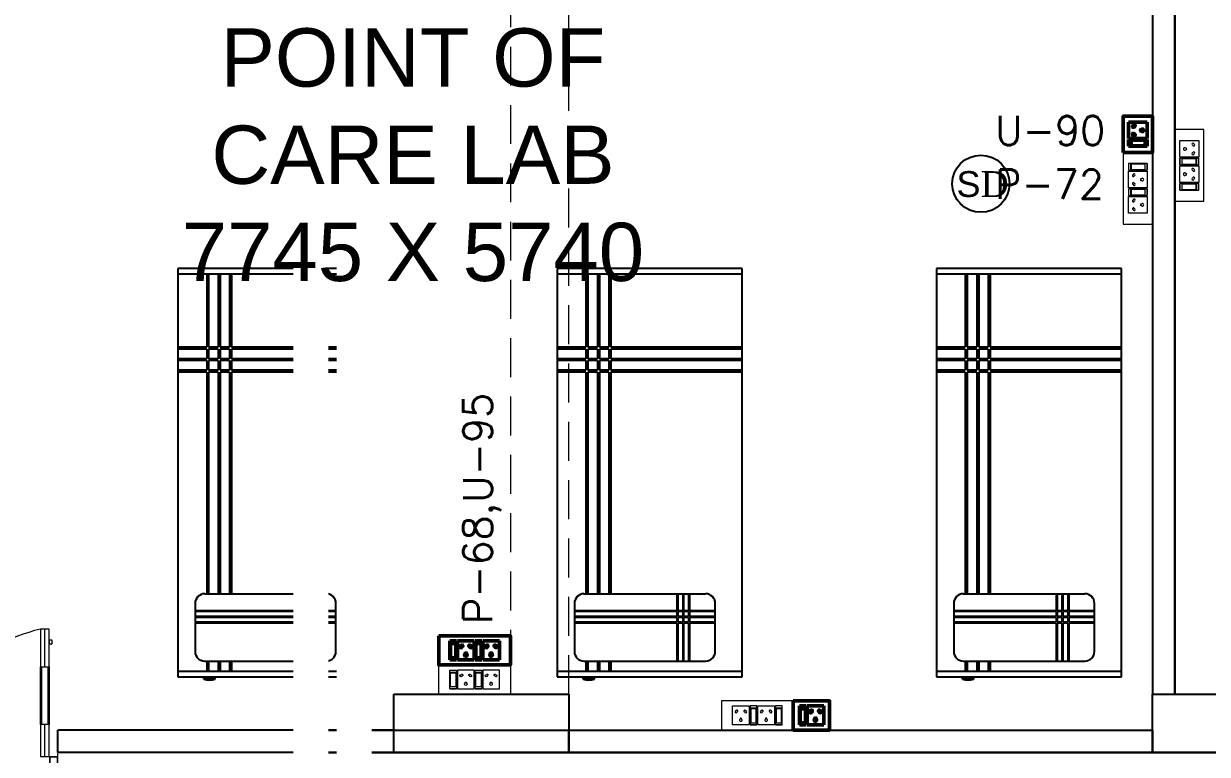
# Model space of a CAD drawing. Extents: x 11369658 to 11598203, y -3946797 to -3787209.
# Drawn here: x 11413330 to 11419415, y -3867782 to -3864023 of the extents above; entities that cross this region are included whole.
import ezdxf

# ---------------------------------------------------------------- set-up
doc = ezdxf.new("R2010")
doc.units = 0
doc.header["$MEASUREMENT"] = 0
doc.header["$PDMODE"] = 35
doc.linetypes.add('CENTER', pattern=[0])
doc.linetypes.add('HIDDEN', pattern=[0.375, 0.25, -0.125])
doc.layers.get('0').update_dxf_attribs({"linetype": 'CONTINUOUS'})
doc.layers.get('Defpoints').update_dxf_attribs({"color": 251, "linetype": 'CONTINUOUS'})
for name, color, linetype in [('BEAM', 251, 'CONTINUOUS'), ('ELE-1NO 6-16A UPS SCOCKET', 223, 'CONTINUOUS'), ('ELE-LIGHTING TEXT', 7, 'CONTINUOUS')]:
    doc.layers.add(name, color=color, linetype=linetype)
for name, color, linetype, lineweight in [('Dim( Actpl )', 7, 'CONTINUOUS', 5), ('Double Leaf Door', 4, 'CONTINUOUS', 18), ('ELE-2NOS OF 6-16 RAW POWER SOCKET', 1, 'CONTINUOUS', 20), ('ELE-POWER SOCKET TEXT', 7, 'CONTINUOUS', 5), ('ELE. 2N0S OF 6-16 UPS SOCKETS', 191, 'CONTINUOUS', 15), ('FA-BELOW SMOKE DERECTOR', 1, 'CONTINUOUS', 25)]:
    doc.layers.add(name, color=color, linetype=linetype, lineweight=lineweight)
doc.styles.add('PDF Times New Roman', font='times.ttf')
doc.styles.get("Standard").update_dxf_attribs({"font": 'arial.ttf'})
doc.styles.add('sudheer', font='romanc.shx')
doc.dimstyles.new('AEPL1', dxfattribs={"dimtxt": 45, "dimasz": 25, "dimexe": 1.25, "dimexo": 5, "dimtad": 0, "dimdec": 0, "dimtxsty": 'sudheer', "dimcen": 2.5, "dimclrd": 250, "dimclre": 250, "dimclrt": 7, "dimadec": 0, "dimazin": 0, "dimtfac": 1, "dimtdec": 0, "dimtmove": 0, "dimatfit": 3, "dimfxl": 1, "dimlwd": 0, "dimlwe": 0, "dimarcsym": 0})

# ---------------------------------------------------------------- blocks, each defined once
blk = doc.blocks.new('*D41')
at = {"layer": 'Defpoints', "color": 0, "ltscale": 500, "transparency": 16777216}
for p in [(11412004.4, -3867756.7), (11413504.4, -3867771.4), (11413504.4, -3868199.6)]:
    blk.add_point(p, dxfattribs=at)
at = {"layer": 'Dim( Actpl )', "color": 250, "lineweight": 0, "ltscale": 500, "transparency": 16777216}
for p, q in [((11412004.4, -3867761.7), (11412004.4, -3868200.9)), ((11413504.4, -3867776.4), (11413504.4, -3868200.9)), ((11412029.4, -3868199.6), (11412678.8, -3868199.6)), ((11413479.4, -3868199.6), (11412830, -3868199.6))]:
    blk.add_line(p, q, dxfattribs=at)
at = {"layer": 'Dim( Actpl )', "color": 250, "ltscale": 500, "transparency": 16777216}
for points in [[(11412029.4, -3868195.5), (11412029.4, -3868203.8), (11412004.4, -3868199.6)], [(11413479.4, -3868203.8), (11413479.4, -3868195.5), (11413504.4, -3868199.6)]]:
    blk.add_solid(points, dxfattribs=at)
at = {"layer": 'Dim( Actpl )', "color": 7, "ltscale": 500, "transparency": 16777216, "insert": (11412754.4, -3868199.6), "char_height": 45, "attachment_point": 5, "style": 'sudheer'}
blk.add_mtext('1500', dxfattribs=at)
blk = doc.blocks.new('1500x2100x50 DD')
at = {"layer": 'Double Leaf Door'}
for points in [[(44.2, 213.9), (49.1, 213.9), (49.1, 510.4), (44.2, 510.4)], [(87.8, 510.4), (82.8, 510.4), (82.8, 213.9), (87.8, 213.9)], [(1412.2, 510.4), (1417.2, 510.4), (1417.2, 213.9), (1412.2, 213.9)], [(1455.8, 213.9), (1450.9, 213.9), (1450.9, 510.4), (1455.8, 510.4)]]:
    blk.add_hatch(color=6, dxfattribs=at).paths.add_polyline_path(points)
at = {"layer": 'Double Leaf Door', "color": 8}
for p, q in [((44.2, 50), (44.2, 704.2)), ((44.2, 704.2), (87.8, 704.2)), ((66, 510.4), (66, 704.2)), ((87.8, 704.2), (87.8, 50)), ((1455.8, 704.2), (1412.2, 704.2)), ((1412.2, 704.2), (1412.2, 50)), ((1434, 510.4), (1434, 704.2)), ((1455.8, 50), (1455.8, 704.2)), ((29.8, 646.7), (29.8, 628.8)), ((44.2, 648.7), (31.7, 648.7)), ((31.7, 626.8), (44.2, 626.8)), ((44.2, 648.7), (44.2, 626.8)), ((1455.8, 648.7), (1468.3, 648.7)), ((1455.8, 648.7), (1455.8, 626.8)), ((1468.3, 626.8), (1455.8, 626.8)), ((1470.2, 646.7), (1470.2, 628.8)), ((66, 50), (66, 213.9)), ((1434, 50), (1434, 213.9)), ((0, 50), (0, 0)), ((40.2, 50), (0, 50)), ((0, 0), (40.2, 0)), ((2, 48), (2, 2)), ((38.2, 48), (2, 48)), ((2, 2), (40.2, 2)), ((38.2, 3), (38.2, 48)), ((50.1, 3), (38.2, 3)), ((40.2, 5), (40.2, 50)), ((52.1, 5), (40.2, 5)), ((40.2, 2), (50.1, 2)), ((40.2, 0), (52.1, 0)), ((87.8, 50), (44.2, 50)), ((50.1, 2), (50.1, 3)), ((52.1, 0), (52.1, 5)), ((1412.2, 50), (1455.8, 50)), ((1447.9, 0), (1447.9, 5)), ((1447.9, 5), (1459.8, 5)), ((1459.8, 0), (1447.9, 0)), ((1449.9, 2), (1449.9, 3)), ((1449.9, 3), (1461.8, 3)), ((1459.8, 2), (1449.9, 2)), ((1459.8, 5), (1459.8, 50)), ((1459.8, 50), (1500, 50)), ((1498, 2), (1459.8, 2)), ((1500, 0), (1459.8, 0)), ((1461.8, 3), (1461.8, 48)), ((1461.8, 48), (1498, 48)), ((1498, 48), (1498, 2)), ((1500, 50), (1500, 0))]:
    blk.add_line(p, q, dxfattribs=at)
at = {"layer": 'Double Leaf Door', "color": 6}
for p, q in [((87.8, 510.4), (44.2, 510.4)), ((44.2, 510.4), (44.2, 213.9)), ((49.1, 213.9), (49.1, 510.4)), ((82.8, 213.9), (82.8, 510.4)), ((87.8, 213.9), (87.8, 510.4)), ((1412.2, 213.9), (1412.2, 510.4)), ((1412.2, 510.4), (1455.8, 510.4)), ((1417.2, 213.9), (1417.2, 510.4)), ((1450.9, 213.9), (1450.9, 510.4)), ((1455.8, 510.4), (1455.8, 213.9)), ((44.2, 213.9), (87.8, 213.9)), ((1455.8, 213.9), (1412.2, 213.9))]:
    blk.add_line(p, q, dxfattribs=at)
at = {"layer": 'Double Leaf Door', "color": 6, "ltscale": 100}
for p, q in [((82.8, 510.4), (82.8, 213.9)), ((1417.2, 510.4), (1417.2, 213.9))]:
    blk.add_line(p, q, dxfattribs=at)
at = {"layer": 'Double Leaf Door', "color": 6}
for points in [[(44.2, 510.4), (44.2, 213.9), (49.1, 213.9), (49.1, 510.4), (44.2, 510.4)], [(87.8, 510.4), (87.8, 213.9), (82.8, 213.9), (82.8, 510.4), (87.8, 510.4)], [(1412.2, 510.4), (1412.2, 213.9), (1417.2, 213.9), (1417.2, 510.4), (1412.2, 510.4)], [(1455.8, 510.4), (1455.8, 213.9), (1450.9, 213.9), (1450.9, 510.4), (1455.8, 510.4)]]:
    blk.add_lwpolyline(points, dxfattribs=at)
at = {"layer": 'Double Leaf Door', "ltscale": 5000}
for points in [[(44.2, 510.4), (44.2, 213.9), (49.1, 213.9), (49.1, 510.4), (44.2, 510.4)], [(1455.8, 510.4), (1455.8, 213.9), (1450.9, 213.9), (1450.9, 510.4), (1455.8, 510.4)]]:
    blk.add_lwpolyline(points, dxfattribs=at)
at = {"layer": 'Double Leaf Door', "color": 8}
for centre, radius, start, end in [((-116.2, -164.4), 892.3, 13.90597, 76.78637), ((1616.2, -164.4), 892.3, 103.21363, 166.09403), ((29.8, 637.7), 3.72, 90, 270), ((31.7, 646.7), 1.98, 90, 180), ((31.7, 628.8), 1.98, 180, 270), ((1468.3, 646.7), 1.98, 0, 90), ((1468.3, 628.8), 1.98, 270, 0), ((1470.2, 637.7), 3.72, 270, 90)]:
    blk.add_arc(centre, radius, start, end, dxfattribs=at)
blk = doc.blocks.new('6 MODULES RAW POWER')
at = {"layer": 'ELE-2NOS OF 6-16 RAW POWER SOCKET', "color": 1, "ltscale": 300}
for p, q in [((-6.1, 92), (-6.1, 19.7)), ((-6.1, 92), (-6.1, 19.7)), ((19.1, 92), (-6.1, 92)), ((-6.1, 92), (19.1, 92)), ((19.1, 19.7), (19.1, 92)), ((23.3, 92), (86.6, 92)), ((23.3, 19.7), (23.3, 92)), ((86.6, 92), (86.6, 19.7)), ((90.8, 92), (90.8, 19.7)), ((90.8, 92), (90.8, 19.7)), ((116, 92), (90.8, 92)), ((90.8, 92), (116, 92)), ((116, 19.7), (116, 92)), ((120.2, 19.7), (120.2, 92)), ((120.2, 92), (183.6, 92)), ((183.6, 92), (183.6, 19.7)), ((-4, 84.2), (-4, 27.6)), ((17, 84.2), (-4, 84.2)), ((17, 27.6), (17, 84.2)), ((92.9, 84.2), (92.9, 27.6)), ((113.9, 84.2), (92.9, 84.2)), ((113.9, 27.6), (113.9, 84.2)), ((-6.1, 19.7), (19.1, 19.7)), ((-4, 30.1), (17, 30.1)), ((-4, 27.6), (17, 27.6)), ((86.6, 19.7), (23.3, 19.7)), ((90.8, 19.7), (116, 19.7)), ((92.9, 30.1), (113.9, 30.1)), ((92.9, 27.6), (113.9, 27.6)), ((183.6, 19.7), (120.2, 19.7))]:
    blk.add_line(p, q, dxfattribs=at)
blk.add_lwpolyline([(-48.5, 0), (226, 0), (226, 111.7), (-48.5, 111.7)], close=True, dxfattribs=at)
for centre, radius, start, end in [((36.9, 41.8), 4.25, 5.2689, 272.51), ((55, 73.7), 4.93, 307.1584, 232.8416), ((55, 68.8), 3.14, 161.4031, 18.5969), ((73, 41.8), 4.25, 267.49, 174.7311), ((133.8, 41.8), 4.25, 5.2689, 272.51), ((151.9, 73.7), 4.93, 307.1584, 232.8416), ((151.9, 68.8), 3.14, 161.4031, 18.5969), ((169.9, 41.8), 4.25, 267.49, 174.7311), ((40.3, 38.8), 3.43, 202.6838, 75.0951), ((69.7, 38.8), 3.43, 104.9049, 337.3162), ((137.2, 38.8), 3.43, 202.6838, 75.0951), ((166.6, 38.8), 3.43, 104.9049, 337.3162)]:
    blk.add_arc(centre, radius, start, end, dxfattribs=at)
blk = doc.blocks.new('UPS 6-16A 3M UPS SOCKET')
at = {"layer": 'ELE-1NO 6-16A UPS SCOCKET', "color": 223, "lineweight": 50}
for p, q in [((0, 57.9), (72.3, 57.9)), ((0, 57.9), (72.3, 57.9)), ((0, 32.7), (0, 57.9)), ((0, 57.9), (0, 32.7)), ((7.9, 55.8), (64.4, 55.8)), ((7.9, 34.8), (7.9, 55.8)), ((61.9, 55.8), (61.9, 34.8)), ((64.4, 55.8), (64.4, 34.8)), ((72.3, 57.9), (72.3, 32.7)), ((72.3, 32.7), (0, 32.7)), ((0, 28.5), (0, -34.8)), ((72.3, 28.5), (0, 28.5)), ((64.4, 34.8), (7.9, 34.8)), ((72.3, -34.8), (72.3, 28.5)), ((0, -34.8), (72.3, -34.8))]:
    blk.add_line(p, q, dxfattribs=at)
blk.add_lwpolyline([(92, 82.1), (92, -57.5), (-19.7, -57.5), (-19.7, 82.1)], close=True, dxfattribs=at)
for centre, radius, start, end in [((18.3, -3.1), 4.93, 37.1584, 322.8416), ((23.2, -3.1), 3.14, 251.4031, 108.5969), ((50.3, 14.9), 4.25, 357.49, 264.7311), ((53.2, 11.6), 3.43, 194.9049, 67.3162), ((50.3, -21.1), 4.25, 95.2689, 2.51), ((53.2, -17.8), 3.43, 292.6838, 165.0951)]:
    blk.add_arc(centre, radius, start, end, dxfattribs=at)
blk = doc.blocks.new('6MODULE-UPS')
at = {"layer": 'ELE. 2N0S OF 6-16 UPS SOCKETS', "color": 223, "lineweight": 50}
for p, q in [((-5.7, 91.9), (-5.7, 19.7)), ((-5.7, 91.9), (-5.7, 19.7)), ((19.4, 91.9), (-5.7, 91.9)), ((-5.7, 91.9), (19.4, 91.9)), ((19.4, 19.7), (19.4, 91.9)), ((23.6, 91.9), (86.9, 91.9)), ((23.6, 19.7), (23.6, 91.9)), ((86.9, 91.9), (86.9, 19.7)), ((91.1, 91.9), (91.1, 19.7)), ((91.1, 91.9), (91.1, 19.7)), ((116.2, 91.9), (91.1, 91.9)), ((91.1, 91.9), (116.2, 91.9)), ((116.2, 19.7), (116.2, 91.9)), ((120.4, 19.7), (120.4, 91.9)), ((120.4, 91.9), (183.6, 91.9)), ((183.6, 91.9), (183.6, 19.7)), ((-3.6, 84), (-3.6, 27.6)), ((17.3, 84), (-3.6, 84)), ((17.3, 27.6), (17.3, 84)), ((93.2, 84), (93.2, 27.6)), ((114.1, 84), (93.2, 84)), ((114.1, 27.6), (114.1, 84)), ((-5.7, 19.7), (19.4, 19.7)), ((-3.6, 30.1), (17.3, 30.1)), ((-3.6, 27.6), (17.3, 27.6)), ((86.9, 19.7), (23.6, 19.7)), ((91.1, 19.7), (116.2, 19.7)), ((93.2, 30.1), (114.1, 30.1)), ((93.2, 27.6), (114.1, 27.6)), ((183.6, 19.7), (120.4, 19.7))]:
    blk.add_line(p, q, dxfattribs=at)
blk.add_lwpolyline([(-48.1, 0), (226, 0), (226, 111.6), (-48.1, 111.6)], close=True, dxfattribs=at)
for centre, radius, start, end in [((37.2, 41.7), 4.24, 5.2689, 272.51), ((55.3, 73.6), 4.92, 307.1584, 232.8416), ((55.3, 68.7), 3.14, 161.4031, 18.5969), ((73.3, 41.7), 4.24, 267.49, 174.7311), ((134, 41.7), 4.24, 5.2689, 272.51), ((152, 73.6), 4.92, 307.1584, 232.8416), ((152, 68.7), 3.14, 161.4031, 18.5969), ((170, 41.7), 4.24, 267.49, 174.7311), ((40.6, 38.8), 3.42, 202.6838, 75.0951), ((69.9, 38.8), 3.42, 104.9049, 337.3162), ((137.3, 38.8), 3.42, 202.6838, 75.0951), ((166.7, 38.8), 3.42, 104.9049, 337.3162)]:
    blk.add_arc(centre, radius, start, end, dxfattribs=at)
blk = doc.blocks.new('SMOKE DETECTOR')
at = {"layer": 'FA-BELOW SMOKE DERECTOR', "color": 7}
blk.add_circle((931029, -118294), 350, dxfattribs=at)
at = {"layer": 'FA-BELOW SMOKE DERECTOR', "insert": (930730, -118461), "char_height": 316.24, "attachment_point": 7, "style": 'PDF Times New Roman'}
blk.add_mtext('{\\fArial|b0|i0|c0|p34;S}D', dxfattribs=at)

msp = doc.modelspace()

# ---------------------------------------------------------------- linework, layer by layer
at = {"color": 8, "lineweight": 25}
for p, q in [((11419132.5, -3861741.4), (11419132.5, -3867471.4)), ((11419132.5, -3861741.4), (11419132.5, -3867471.4)), ((11419247.5, -3861741.4), (11419247.5, -3867471.4)), ((11419247.5, -3867471.4), (11419247.5, -3861741.4)), ((11414123.2, -3865282.5), (11414123.2, -3867382.5)), ((11415073.2, -3865282.5), (11414123.2, -3865282.5)), ((11415073.2, -3865312), (11414123.2, -3865312)), ((11415073.2, -3867382.5), (11415073.2, -3865282.5)), ((11416073.2, -3865282.5), (11416073.2, -3867382.5)), ((11417023.2, -3865282.5), (11416073.2, -3865282.5)), ((11417023.2, -3865312), (11416073.2, -3865312)), ((11417023.2, -3867382.5), (11417023.2, -3865282.5)), ((11418023.2, -3865282.5), (11418023.2, -3867382.5)), ((11418973.2, -3865282.5), (11418023.2, -3865282.5)), ((11418973.2, -3865312), (11418023.2, -3865312)), ((11418973.2, -3867382.5), (11418973.2, -3865282.5)), ((11414260.5, -3866955.6), (11414885.8, -3866955.6)), ((11416210.5, -3866955.6), (11416835.8, -3866955.6)), ((11418160.5, -3866955.6), (11418785.8, -3866955.6)), ((11414211.3, -3867004.8), (11414211.3, -3867252.2)), ((11414935, -3867252.2), (11414935, -3867004.8)), ((11416161.3, -3867004.8), (11416161.3, -3867252.2)), ((11416885, -3867252.2), (11416885, -3867004.8)), ((11418111.3, -3867004.8), (11418111.3, -3867252.2)), ((11418835.1, -3867252.2), (11418835.1, -3867004.8)), ((11414260.5, -3867301.4), (11414885.8, -3867301.4)), ((11416210.5, -3867301.4), (11416835.8, -3867301.4)), ((11418160.5, -3867301.4), (11418785.8, -3867301.4)), ((11414123.2, -3867353), (11415073.2, -3867353)), ((11414123.2, -3867382.5), (11415073.2, -3867382.5)), ((11414255.5, -3867394.7), (11414255.5, -3867382.5)), ((11414314.6, -3867394.7), (11414255.5, -3867394.7)), ((11414314.6, -3867394.7), (11414314.6, -3867382.5)), ((11416073.2, -3867353), (11417023.2, -3867353)), ((11416073.2, -3867382.5), (11417023.2, -3867382.5)), ((11416205.5, -3867394.7), (11416205.5, -3867382.5)), ((11416264.6, -3867394.7), (11416205.5, -3867394.7)), ((11416264.6, -3867394.7), (11416264.6, -3867382.5)), ((11418023.2, -3867353), (11418973.2, -3867353)), ((11418023.2, -3867382.5), (11418973.2, -3867382.5)), ((11418155.5, -3867394.7), (11418155.5, -3867382.5)), ((11418214.6, -3867394.7), (11418155.5, -3867394.7)), ((11418214.6, -3867394.7), (11418214.6, -3867382.5)), ((11419132.5, -3867471.4), (11419247.5, -3867471.4)), ((11414875.4, -3867656.4), (11413504.9, -3867656.4)), ((11413504.9, -3867771.4), (11413504.9, -3867656.4)), ((11415232.5, -3867656.4), (11414875.4, -3867656.4)), ((11415232.5, -3867656.4), (11414875.4, -3867656.4)), ((11414875.4, -3867656.4), (11419132.5, -3867656.4)), ((11416132.5, -3867656.4), (11419132.5, -3867656.4)), ((11416132.5, -3867771.4), (11416132.5, -3867656.4)), ((11419132.5, -3867656.4), (11419132.5, -3867771.4)), ((11415232.5, -3867771.4), (11413504.9, -3867771.4)), ((11416132.5, -3867771.4), (11413504.9, -3867771.4)), ((11414875.4, -3867771.4), (11419132.5, -3867771.4)), ((11419132.5, -3867771.4), (11416132.5, -3867771.4)), ((11419132.5, -3867771.4), (11420434.8, -3867771.4))]:
    msp.add_line(p, q, dxfattribs=at)
at = {"color": 8, "lineweight": 25, "ltscale": 0.75}
for p, q in [((11414270.8, -3865312), (11414270.8, -3865687.4)), ((11414280.6, -3865312), (11414280.6, -3865687.4)), ((11414329.9, -3865312), (11414329.9, -3865687.4)), ((11414339.7, -3865312), (11414339.7, -3865687.4)), ((11414388.9, -3865312), (11414388.9, -3865687.4)), ((11414398.7, -3865312), (11414398.7, -3865687.4)), ((11416220.8, -3865312), (11416220.8, -3865687.4)), ((11416230.6, -3865312), (11416230.6, -3865687.4)), ((11416279.9, -3865312), (11416279.9, -3865687.4)), ((11416289.7, -3865312), (11416289.7, -3865687.4)), ((11416338.9, -3865312), (11416338.9, -3865687.4)), ((11416348.8, -3865312), (11416348.8, -3865687.4)), ((11418170.8, -3865312), (11418170.8, -3865687.4)), ((11418180.7, -3865312), (11418180.7, -3865687.4)), ((11418229.9, -3865312), (11418229.9, -3865687.4)), ((11418239.7, -3865312), (11418239.7, -3865687.4)), ((11418288.9, -3865312), (11418288.9, -3865687.4)), ((11418298.8, -3865312), (11418298.8, -3865687.4)), ((11414270.8, -3865687.4), (11414123.2, -3865687.4)), ((11414329.9, -3865687.4), (11414280.6, -3865687.4)), ((11414388.9, -3865687.4), (11414339.7, -3865687.4)), ((11415073.2, -3865687.4), (11414398.7, -3865687.4)), ((11416220.8, -3865687.4), (11416073.2, -3865687.4)), ((11416279.9, -3865687.4), (11416230.6, -3865687.4)), ((11416338.9, -3865687.4), (11416289.7, -3865687.4)), ((11417023.2, -3865687.4), (11416348.8, -3865687.4)), ((11418170.8, -3865687.4), (11418023.2, -3865687.4)), ((11418229.9, -3865687.4), (11418180.7, -3865687.4)), ((11418288.9, -3865687.4), (11418239.7, -3865687.4)), ((11418973.2, -3865687.4), (11418298.8, -3865687.4)), ((11414270.8, -3865697.2), (11414123.2, -3865697.2)), ((11414270.8, -3865746.4), (11414123.2, -3865746.4)), ((11414270.8, -3865697.2), (11414270.8, -3865746.4)), ((11414280.6, -3865697.2), (11414280.6, -3865746.4)), ((11414329.9, -3865697.2), (11414280.6, -3865697.2)), ((11414329.9, -3865746.4), (11414280.6, -3865746.4)), ((11414329.9, -3865697.2), (11414329.9, -3865746.4)), ((11414339.7, -3865697.2), (11414339.7, -3865746.4)), ((11414388.9, -3865697.2), (11414339.7, -3865697.2)), ((11414388.9, -3865746.4), (11414339.7, -3865746.4)), ((11414388.9, -3865697.2), (11414388.9, -3865746.4)), ((11414398.7, -3865697.2), (11414398.7, -3865746.4)), ((11415073.2, -3865697.2), (11414398.7, -3865697.2)), ((11415073.2, -3865746.4), (11414398.7, -3865746.4)), ((11416220.8, -3865697.2), (11416073.2, -3865697.2)), ((11416220.8, -3865746.4), (11416073.2, -3865746.4)), ((11416220.8, -3865697.2), (11416220.8, -3865746.4)), ((11416230.6, -3865697.2), (11416230.6, -3865746.4)), ((11416279.9, -3865697.2), (11416230.6, -3865697.2)), ((11416279.9, -3865746.4), (11416230.6, -3865746.4)), ((11416279.9, -3865697.2), (11416279.9, -3865746.4)), ((11416289.7, -3865697.2), (11416289.7, -3865746.4)), ((11416338.9, -3865697.2), (11416289.7, -3865697.2)), ((11416338.9, -3865746.4), (11416289.7, -3865746.4)), ((11416338.9, -3865697.2), (11416338.9, -3865746.4)), ((11416348.8, -3865697.2), (11416348.8, -3865746.4)), ((11417023.2, -3865697.2), (11416348.8, -3865697.2)), ((11417023.2, -3865746.4), (11416348.8, -3865746.4)), ((11418170.8, -3865697.2), (11418023.2, -3865697.2)), ((11418170.8, -3865746.4), (11418023.2, -3865746.4)), ((11418170.8, -3865697.2), (11418170.8, -3865746.4)), ((11418180.7, -3865697.2), (11418180.7, -3865746.4)), ((11418229.9, -3865697.2), (11418180.7, -3865697.2)), ((11418229.9, -3865746.4), (11418180.7, -3865746.4)), ((11418229.9, -3865697.2), (11418229.9, -3865746.4)), ((11418239.7, -3865697.2), (11418239.7, -3865746.4)), ((11418288.9, -3865697.2), (11418239.7, -3865697.2)), ((11418288.9, -3865746.4), (11418239.7, -3865746.4)), ((11418288.9, -3865697.2), (11418288.9, -3865746.4)), ((11418298.8, -3865697.2), (11418298.8, -3865746.4)), ((11418973.2, -3865697.2), (11418298.8, -3865697.2)), ((11418973.2, -3865746.4), (11418298.8, -3865746.4)), ((11414270.8, -3865756.3), (11414123.2, -3865756.3)), ((11414270.8, -3865805.5), (11414123.2, -3865805.5)), ((11414270.8, -3865815.3), (11414123.2, -3865815.3)), ((11414270.8, -3865756.3), (11414270.8, -3865805.5)), ((11414270.8, -3865815.3), (11414270.8, -3866955.6)), ((11414280.6, -3865756.3), (11414280.6, -3865805.5)), ((11414329.9, -3865756.3), (11414280.6, -3865756.3)), ((11414329.9, -3865805.5), (11414280.6, -3865805.5)), ((11414280.6, -3865815.3), (11414280.6, -3866955.6)), ((11414329.9, -3865815.3), (11414280.6, -3865815.3)), ((11414329.9, -3865756.3), (11414329.9, -3865805.5)), ((11414329.9, -3865815.3), (11414329.9, -3866955.6)), ((11414339.7, -3865756.3), (11414339.7, -3865805.5)), ((11414388.9, -3865756.3), (11414339.7, -3865756.3)), ((11414388.9, -3865805.5), (11414339.7, -3865805.5)), ((11414388.9, -3865815.3), (11414339.7, -3865815.3)), ((11414339.7, -3865815.3), (11414339.7, -3866955.6)), ((11414388.9, -3865756.3), (11414388.9, -3865805.5)), ((11414388.9, -3865815.3), (11414388.9, -3866955.6)), ((11414398.7, -3865756.3), (11414398.7, -3865805.5)), ((11415073.2, -3865756.3), (11414398.7, -3865756.3)), ((11415073.2, -3865805.5), (11414398.7, -3865805.5)), ((11414398.7, -3865815.3), (11414398.7, -3866955.6)), ((11415073.2, -3865815.3), (11414398.7, -3865815.3)), ((11416220.8, -3865756.3), (11416073.2, -3865756.3)), ((11416220.8, -3865805.5), (11416073.2, -3865805.5)), ((11416220.8, -3865815.3), (11416073.2, -3865815.3)), ((11416220.8, -3865756.3), (11416220.8, -3865805.5)), ((11416220.8, -3865815.3), (11416220.8, -3866955.6)), ((11416230.6, -3865756.3), (11416230.6, -3865805.5)), ((11416279.9, -3865756.3), (11416230.6, -3865756.3)), ((11416279.9, -3865805.5), (11416230.6, -3865805.5)), ((11416230.6, -3865815.3), (11416230.6, -3866955.6)), ((11416279.9, -3865815.3), (11416230.6, -3865815.3)), ((11416279.9, -3865756.3), (11416279.9, -3865805.5)), ((11416279.9, -3865815.3), (11416279.9, -3866955.6)), ((11416289.7, -3865756.3), (11416289.7, -3865805.5)), ((11416338.9, -3865756.3), (11416289.7, -3865756.3)), ((11416338.9, -3865805.5), (11416289.7, -3865805.5)), ((11416338.9, -3865815.3), (11416289.7, -3865815.3)), ((11416289.7, -3865815.3), (11416289.7, -3866955.6)), ((11416338.9, -3865756.3), (11416338.9, -3865805.5)), ((11416338.9, -3865815.3), (11416338.9, -3866955.6)), ((11416348.8, -3865756.3), (11416348.8, -3865805.5)), ((11417023.2, -3865756.3), (11416348.8, -3865756.3)), ((11417023.2, -3865805.5), (11416348.8, -3865805.5)), ((11416348.8, -3865815.3), (11416348.8, -3866955.6)), ((11417023.2, -3865815.3), (11416348.8, -3865815.3)), ((11418170.8, -3865756.3), (11418023.2, -3865756.3)), ((11418170.8, -3865805.5), (11418023.2, -3865805.5)), ((11418170.8, -3865815.3), (11418023.2, -3865815.3)), ((11418170.8, -3865756.3), (11418170.8, -3865805.5)), ((11418170.8, -3865815.3), (11418170.8, -3866955.6)), ((11418180.7, -3865756.3), (11418180.7, -3865805.5)), ((11418229.9, -3865756.3), (11418180.7, -3865756.3)), ((11418229.9, -3865805.5), (11418180.7, -3865805.5)), ((11418180.7, -3865815.3), (11418180.7, -3866955.6)), ((11418229.9, -3865815.3), (11418180.7, -3865815.3)), ((11418229.9, -3865756.3), (11418229.9, -3865805.5)), ((11418229.9, -3865815.3), (11418229.9, -3866955.6)), ((11418239.7, -3865756.3), (11418239.7, -3865805.5)), ((11418288.9, -3865756.3), (11418239.7, -3865756.3)), ((11418288.9, -3865805.5), (11418239.7, -3865805.5)), ((11418288.9, -3865815.3), (11418239.7, -3865815.3)), ((11418239.7, -3865815.3), (11418239.7, -3866955.6)), ((11418288.9, -3865756.3), (11418288.9, -3865805.5)), ((11418288.9, -3865815.3), (11418288.9, -3866955.6)), ((11418298.8, -3865756.3), (11418298.8, -3865805.5)), ((11418973.2, -3865756.3), (11418298.8, -3865756.3)), ((11418973.2, -3865805.5), (11418298.8, -3865805.5)), ((11418298.8, -3865815.3), (11418298.8, -3866955.6)), ((11418973.2, -3865815.3), (11418298.8, -3865815.3)), ((11414738.3, -3866955.6), (11414738.3, -3867042.5)), ((11414743.2, -3866955.6), (11414743.2, -3867042.5)), ((11414767.8, -3866955.6), (11414767.8, -3867042.5)), ((11414772.7, -3866955.6), (11414772.7, -3867042.5)), ((11414797.3, -3866955.6), (11414797.3, -3867042.5)), ((11414802.3, -3866955.6), (11414802.3, -3867042.5)), ((11416688.3, -3866955.6), (11416688.3, -3867042.5)), ((11416693.2, -3866955.6), (11416693.2, -3867042.5)), ((11416717.8, -3866955.6), (11416717.8, -3867042.5)), ((11416722.8, -3866955.6), (11416722.8, -3867042.5)), ((11416747.4, -3866955.6), (11416747.4, -3867042.5)), ((11416752.3, -3866955.6), (11416752.3, -3867042.5)), ((11418638.3, -3866955.6), (11418638.3, -3867042.5)), ((11418643.2, -3866955.6), (11418643.2, -3867042.5)), ((11418667.8, -3866955.6), (11418667.8, -3867042.5)), ((11418672.8, -3866955.6), (11418672.8, -3867042.5)), ((11418697.4, -3866955.6), (11418697.4, -3867042.5)), ((11418702.3, -3866955.6), (11418702.3, -3867042.5)), ((11414738.3, -3867042.5), (11414211.3, -3867042.5)), ((11414738.3, -3867047.4), (11414211.3, -3867047.4)), ((11414738.3, -3867072), (11414211.3, -3867072)), ((11414738.3, -3867076.9), (11414211.3, -3867076.9)), ((11414738.3, -3867047.4), (11414738.3, -3867072)), ((11414738.3, -3867076.9), (11414738.3, -3867101.5)), ((11414767.8, -3867042.5), (11414743.2, -3867042.5)), ((11414767.8, -3867047.4), (11414743.2, -3867047.4)), ((11414743.2, -3867047.4), (11414743.2, -3867072)), ((11414767.8, -3867072), (11414743.2, -3867072)), ((11414767.8, -3867076.9), (11414743.2, -3867076.9)), ((11414743.2, -3867076.9), (11414743.2, -3867101.5)), ((11414767.8, -3867047.4), (11414767.8, -3867072)), ((11414767.8, -3867076.9), (11414767.8, -3867101.5)), ((11414797.3, -3867042.5), (11414772.7, -3867042.5)), ((11414797.3, -3867047.4), (11414772.7, -3867047.4)), ((11414772.7, -3867047.4), (11414772.7, -3867072)), ((11414797.3, -3867072), (11414772.7, -3867072)), ((11414797.3, -3867076.9), (11414772.7, -3867076.9)), ((11414772.7, -3867076.9), (11414772.7, -3867101.5)), ((11414797.3, -3867047.4), (11414797.3, -3867072)), ((11414797.3, -3867076.9), (11414797.3, -3867101.5)), ((11414935, -3867042.5), (11414802.3, -3867042.5)), ((11414802.3, -3867047.4), (11414802.3, -3867072)), ((11414935, -3867047.4), (11414802.3, -3867047.4)), ((11414935, -3867072), (11414802.3, -3867072)), ((11414802.3, -3867076.9), (11414802.3, -3867101.5)), ((11414935, -3867076.9), (11414802.3, -3867076.9)), ((11416688.3, -3867042.5), (11416161.3, -3867042.5)), ((11416688.3, -3867047.4), (11416161.3, -3867047.4)), ((11416688.3, -3867072), (11416161.3, -3867072)), ((11416688.3, -3867076.9), (11416161.3, -3867076.9)), ((11416688.3, -3867047.4), (11416688.3, -3867072)), ((11416688.3, -3867076.9), (11416688.3, -3867101.5)), ((11416717.8, -3867042.5), (11416693.2, -3867042.5)), ((11416717.8, -3867047.4), (11416693.2, -3867047.4)), ((11416693.2, -3867047.4), (11416693.2, -3867072)), ((11416717.8, -3867072), (11416693.2, -3867072)), ((11416717.8, -3867076.9), (11416693.2, -3867076.9)), ((11416693.2, -3867076.9), (11416693.2, -3867101.5)), ((11416717.8, -3867047.4), (11416717.8, -3867072)), ((11416717.8, -3867076.9), (11416717.8, -3867101.5)), ((11416747.4, -3867042.5), (11416722.8, -3867042.5)), ((11416747.4, -3867047.4), (11416722.8, -3867047.4)), ((11416722.8, -3867047.4), (11416722.8, -3867072)), ((11416747.4, -3867072), (11416722.8, -3867072)), ((11416747.4, -3867076.9), (11416722.8, -3867076.9)), ((11416722.8, -3867076.9), (11416722.8, -3867101.5)), ((11416747.4, -3867047.4), (11416747.4, -3867072)), ((11416747.4, -3867076.9), (11416747.4, -3867101.5)), ((11416885, -3867042.5), (11416752.3, -3867042.5)), ((11416752.3, -3867047.4), (11416752.3, -3867072)), ((11416885, -3867047.4), (11416752.3, -3867047.4)), ((11416885, -3867072), (11416752.3, -3867072)), ((11416752.3, -3867076.9), (11416752.3, -3867101.5)), ((11416885, -3867076.9), (11416752.3, -3867076.9)), ((11418638.3, -3867042.5), (11418111.3, -3867042.5)), ((11418638.3, -3867047.4), (11418111.3, -3867047.4)), ((11418638.3, -3867072), (11418111.3, -3867072)), ((11418638.3, -3867076.9), (11418111.3, -3867076.9)), ((11418638.3, -3867047.4), (11418638.3, -3867072)), ((11418638.3, -3867076.9), (11418638.3, -3867101.5)), ((11418667.8, -3867042.5), (11418643.2, -3867042.5)), ((11418667.8, -3867047.4), (11418643.2, -3867047.4)), ((11418643.2, -3867047.4), (11418643.2, -3867072)), ((11418667.8, -3867072), (11418643.2, -3867072)), ((11418667.8, -3867076.9), (11418643.2, -3867076.9)), ((11418643.2, -3867076.9), (11418643.2, -3867101.5)), ((11418667.8, -3867047.4), (11418667.8, -3867072)), ((11418667.8, -3867076.9), (11418667.8, -3867101.5)), ((11418697.4, -3867042.5), (11418672.8, -3867042.5)), ((11418697.4, -3867047.4), (11418672.8, -3867047.4)), ((11418672.8, -3867047.4), (11418672.8, -3867072)), ((11418697.4, -3867072), (11418672.8, -3867072)), ((11418697.4, -3867076.9), (11418672.8, -3867076.9)), ((11418672.8, -3867076.9), (11418672.8, -3867101.5)), ((11418697.4, -3867047.4), (11418697.4, -3867072)), ((11418697.4, -3867076.9), (11418697.4, -3867101.5)), ((11418835.1, -3867042.5), (11418702.3, -3867042.5)), ((11418702.3, -3867047.4), (11418702.3, -3867072)), ((11418835.1, -3867047.4), (11418702.3, -3867047.4)), ((11418835.1, -3867072), (11418702.3, -3867072)), ((11418702.3, -3867076.9), (11418702.3, -3867101.5)), ((11418835.1, -3867076.9), (11418702.3, -3867076.9)), ((11414738.3, -3867101.5), (11414211.3, -3867101.5)), ((11414738.3, -3867106.5), (11414211.3, -3867106.5)), ((11414738.3, -3867106.5), (11414738.3, -3867301.4)), ((11414767.8, -3867101.5), (11414743.2, -3867101.5)), ((11414743.2, -3867106.5), (11414743.2, -3867301.4)), ((11414767.8, -3867106.5), (11414743.2, -3867106.5)), ((11414767.8, -3867106.5), (11414767.8, -3867301.4)), ((11414797.3, -3867101.5), (11414772.7, -3867101.5)), ((11414772.7, -3867106.5), (11414772.7, -3867301.4)), ((11414797.3, -3867106.5), (11414772.7, -3867106.5)), ((11414797.3, -3867106.5), (11414797.3, -3867301.4)), ((11414935, -3867101.5), (11414802.3, -3867101.5)), ((11414802.3, -3867106.5), (11414802.3, -3867301.4)), ((11414935, -3867106.5), (11414802.3, -3867106.5)), ((11416688.3, -3867101.5), (11416161.3, -3867101.5)), ((11416688.3, -3867106.5), (11416161.3, -3867106.5)), ((11416688.3, -3867106.5), (11416688.3, -3867301.4)), ((11416717.8, -3867101.5), (11416693.2, -3867101.5)), ((11416693.2, -3867106.5), (11416693.2, -3867301.4)), ((11416717.8, -3867106.5), (11416693.2, -3867106.5)), ((11416717.8, -3867106.5), (11416717.8, -3867301.4)), ((11416747.4, -3867101.5), (11416722.8, -3867101.5)), ((11416722.8, -3867106.5), (11416722.8, -3867301.4)), ((11416747.4, -3867106.5), (11416722.8, -3867106.5)), ((11416747.4, -3867106.5), (11416747.4, -3867301.4)), ((11416885, -3867101.5), (11416752.3, -3867101.5)), ((11416752.3, -3867106.5), (11416752.3, -3867301.4)), ((11416885, -3867106.5), (11416752.3, -3867106.5)), ((11418638.3, -3867101.5), (11418111.3, -3867101.5)), ((11418638.3, -3867106.5), (11418111.3, -3867106.5)), ((11418638.3, -3867106.5), (11418638.3, -3867301.4)), ((11418667.8, -3867101.5), (11418643.2, -3867101.5)), ((11418643.2, -3867106.5), (11418643.2, -3867301.4)), ((11418667.8, -3867106.5), (11418643.2, -3867106.5)), ((11418667.8, -3867106.5), (11418667.8, -3867301.4)), ((11418697.4, -3867101.5), (11418672.8, -3867101.5)), ((11418672.8, -3867106.5), (11418672.8, -3867301.4)), ((11418697.4, -3867106.5), (11418672.8, -3867106.5)), ((11418697.4, -3867106.5), (11418697.4, -3867301.4)), ((11418835.1, -3867101.5), (11418702.3, -3867101.5)), ((11418702.3, -3867106.5), (11418702.3, -3867301.4)), ((11418835.1, -3867106.5), (11418702.3, -3867106.5)), ((11414270.8, -3867301.4), (11414270.8, -3867353)), ((11414280.6, -3867301.4), (11414280.6, -3867353)), ((11414329.9, -3867301.4), (11414329.9, -3867353)), ((11414339.7, -3867301.4), (11414339.7, -3867353)), ((11414388.9, -3867301.4), (11414388.9, -3867353)), ((11414398.7, -3867301.4), (11414398.7, -3867353)), ((11416220.8, -3867301.4), (11416220.8, -3867353)), ((11416230.6, -3867301.4), (11416230.6, -3867353)), ((11416279.9, -3867301.4), (11416279.9, -3867353)), ((11416289.7, -3867301.4), (11416289.7, -3867353)), ((11416338.9, -3867301.4), (11416338.9, -3867353)), ((11416348.8, -3867301.4), (11416348.8, -3867353)), ((11418170.8, -3867301.4), (11418170.8, -3867353)), ((11418180.7, -3867301.4), (11418180.7, -3867353)), ((11418229.9, -3867301.4), (11418229.9, -3867353)), ((11418239.7, -3867301.4), (11418239.7, -3867353)), ((11418288.9, -3867301.4), (11418288.9, -3867353)), ((11418298.8, -3867301.4), (11418298.8, -3867353))]:
    msp.add_line(p, q, dxfattribs=at)
at = {"color": 8, "lineweight": 25, "ltscale": 500}
for p, q in [((11415232.5, -3867771.4), (11415232.5, -3867471.4)), ((11415232.5, -3867471.4), (11416132.5, -3867471.4)), ((11416132.5, -3867471.4), (11416132.5, -3867771.4)), ((11419132.5, -3867771.4), (11419132.5, -3867471.4)), ((11419132.5, -3867471.4), (11419919.9, -3867471.4)), ((11416132.5, -3867771.4), (11415232.5, -3867771.4)), ((11419919.9, -3867771.4), (11419132.5, -3867771.4))]:
    msp.add_line(p, q, dxfattribs=at)
at = {"color": 8}
for centre, radius, start, end in [((11414260.5, -3867004.8), 49.2, 90.00001, 180.00001), ((11414885.8, -3867004.8), 49.2, 0.00001, 90.00001), ((11416210.5, -3867004.8), 49.2, 90.00001, 180.00001), ((11416835.8, -3867004.8), 49.2, 0.00001, 90.00001), ((11418160.5, -3867004.8), 49.2, 90.00001, 180.00001), ((11418785.8, -3867004.8), 49.2, 0.00001, 90.00001), ((11414260.5, -3867252.2), 49.2, 180.00001, 270.00001), ((11414885.8, -3867252.2), 49.2, 270.00001, 0.00001), ((11416210.5, -3867252.2), 49.2, 180.00001, 270.00001), ((11416835.8, -3867252.2), 49.2, 270.00001, 0.00001), ((11418160.5, -3867252.2), 49.2, 180.00001, 270.00001), ((11418785.8, -3867252.2), 49.2, 270.00001, 0.00001), ((11414285.1, -3867308.5), 91.1, 251.07537, 288.92466), ((11416235.1, -3867308.5), 91.1, 251.07537, 288.92466), ((11418185.1, -3867308.5), 91.1, 251.07537, 288.92466)]:
    msp.add_arc(centre, radius, start, end, dxfattribs=at)
at = {"layer": 'BEAM', "color": 8, "linetype": 'HIDDEN', "lineweight": 18, "ltscale": 800}
for p, q in [((11415832.5, -3861741.4), (11415832.5, -3867471.4)), ((11416132.5, -3867471.4), (11416132.5, -3861741.4))]:
    msp.add_line(p, q, dxfattribs=at)

# ---------------------------------------------------------------- block references
at = {"layer": 'Double Leaf Door'}
msp.add_blockref('1500x2100x50 DD', (11412004.4, -3867841.9), dxfattribs=at)
at = {"layer": 'ELE-1NO 6-16A UPS SCOCKET', "linetype": 'ByBlock', "xscale": 1.342823854211085, "yscale": 1.342823854211085, "zscale": 1.342823854211085}
for p, rotation in [((11419106, -3864575.5), 179.9999999999999), ((11417396.1, -3867629.9), 89.99999999999993)]:
    msp.add_blockref('UPS 6-16A 3M UPS SOCKET', p, dxfattribs=dict(at, rotation=rotation))
at = {"layer": 'ELE-2NOS OF 6-16 RAW POWER SOCKET', "yscale": 1.34228755900615, "zscale": 1.34228755900615}
for p, xscale, rotation in [((11419397.5, -3864870.9), 1.34228755900615, 89.9999999999999), ((11418982.5, -3864750.9), 1.34228755900615, 269.9999999999999), ((11415529.1, -3867321.4), -1.34228755900615, 180), ((11417220.7, -3867506.4), 1.34228755900615, 179.9999999999999)]:
    msp.add_blockref('6 MODULES RAW POWER', p, dxfattribs=dict(at, xscale=xscale, rotation=rotation))
at = {"layer": 'ELE. 2N0S OF 6-16 UPS SOCKETS', "xscale": -1.344445831101533, "yscale": 1.344445831101533, "zscale": 1.344445831101533, "rotation": 180}
msp.add_blockref('6MODULE-UPS', (11415528.6, -3867171.4), dxfattribs=at)
at = {"layer": 'FA-BELOW SMOKE DERECTOR', "color": 6, "xscale": 0.4201363174152561, "yscale": 0.4201363174152561, "zscale": 0.4201363174152561}
msp.add_blockref('SMOKE DETECTOR', (11027091.7, -3815146.4), dxfattribs=at)

# ---------------------------------------------------------------- texts
at = {"color": 8, "lineweight": 0, "ltscale": 500, "insert": (11415331.2, -3864698.9), "char_height": 300, "width": 2377.08, "attachment_point": 5}
msp.add_mtext('POINT OF CARE LAB 7745 X 5740', dxfattribs=at)
at = {"layer": 'ELE-POWER SOCKET TEXT', "color": 0, "linetype": 'CENTER', "ltscale": 500, "char_height": 150, "width": 3324.973, "attachment_point": 1}
for s, insert in [('{\\Fromans.shx|c228;U-90\\P}', (11418323.9, -3864497.5)), ('{\\Fromans.shx|c228;P-72\\P}', (11418323.9, -3864773.8))]:
    msp.add_mtext(s, dxfattribs=dict(at, insert=insert))
at = {"layer": 'ELE-POWER SOCKET TEXT', "color": 0, "linetype": 'CENTER', "ltscale": 500, "insert": (11415589.1, -3867111.4), "char_height": 150, "width": 3324.973, "attachment_point": 1, "rotation": 90}
msp.add_mtext('{\\Fromans|c0;P-68,U-95}', dxfattribs=at)

# ---------------------------------------------------------------- dimensions: what is measured, and where the dimension line sits
at = {"layer": 'Dim( Actpl )', "ltscale": 500}
dim = msp.add_linear_dim(base=(11413504.4, -3868199.6), p1=(11412004.4, -3867756.7), p2=(11413504.4, -3867771.4), dimstyle='AEPL1', dxfattribs=at)
dim.commit()
dim.dimension.update_dxf_attribs({"geometry": '*D41', "text_midpoint": (11412754.4, -3868199.6)})

# ---------------------------------------------------------------- next in the draw order: texts
at = {"layer": 'ELE-LIGHTING TEXT', "color": 0, "linetype": 'CENTER', "ltscale": 500, "char_height": 90, "width": 7037.843, "attachment_point": 1, "rotation": 90, "bg_fill": 2}
for s, insert in [('{\\Fromans.shx|c228;ESB-33\\P}', (11414761.3, -3870446.4)), ('{\\Fromans.shx|c228;SB-60\\P}', (11414983.5, -3870446.4))]:
    msp.add_mtext(s, dxfattribs=dict(at, insert=insert))

doc.saveas('drawing.dxf')
